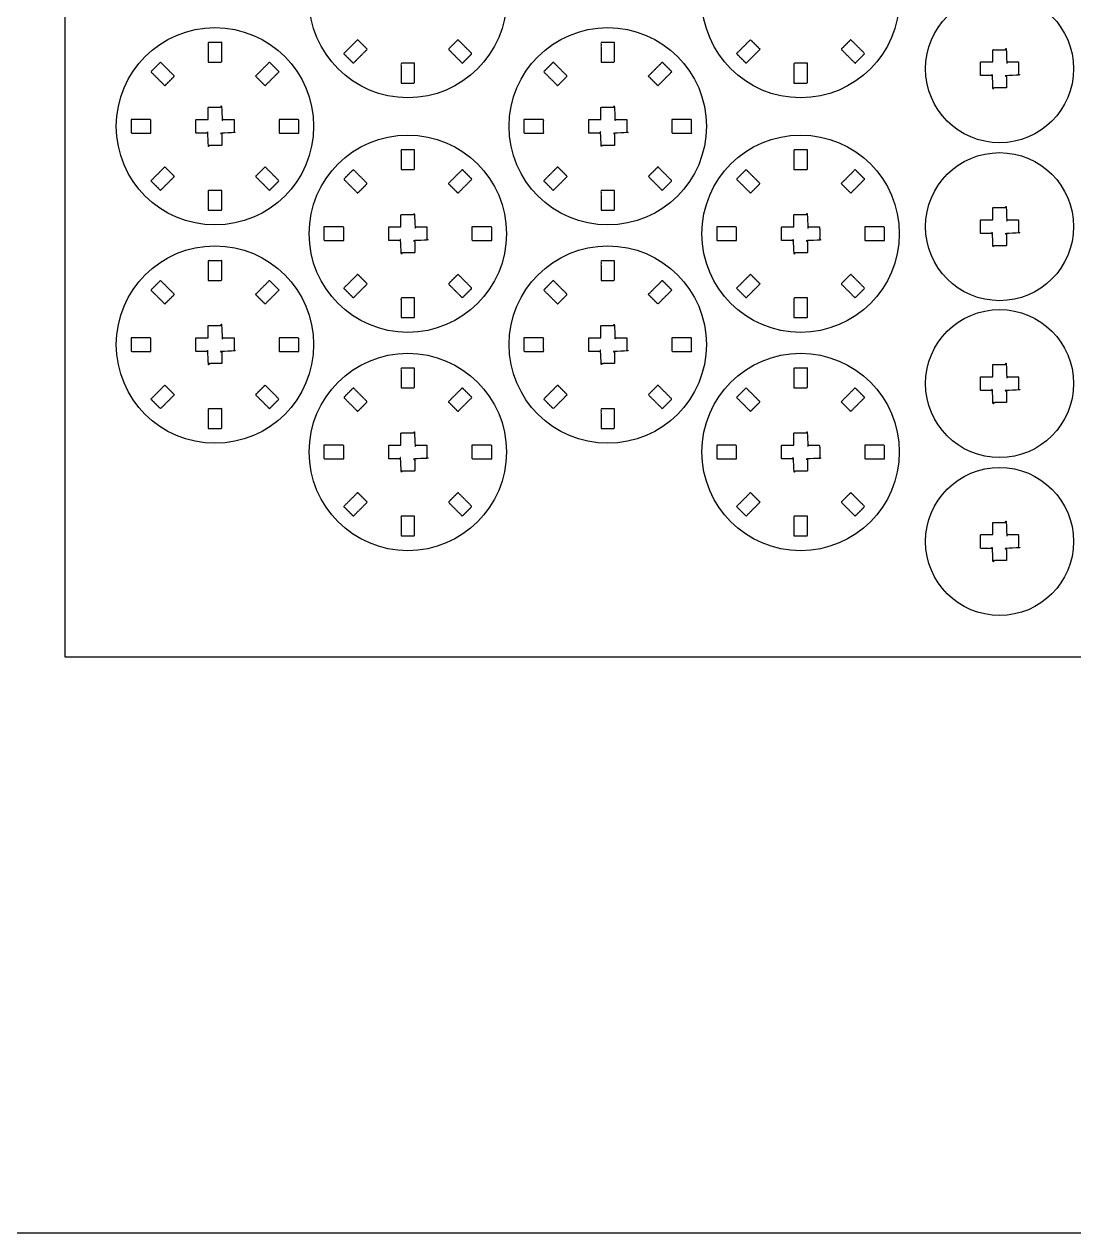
# Model space of a CAD drawing. Header units: metres. Extents: x -93 to 6479, y -472 to 3135.
# Drawn here: x 2555.1 to 2980.8, y 892.6 to 1382.4 of the extents above; entities that cross this region are included whole.
import ezdxf

# ---------------------------------------------------------------- set-up
doc = ezdxf.new("R2010")
doc.units = ezdxf.units.M
doc.header["$LTSCALE"] = 0.001
doc.header["$MEASUREMENT"] = 0
for name, color, linetype, true_color in [('Cortes$Chicos (15)', 1, 'Continuous', 0xff0000), ('Cortes$Grandes (5)', 5, 'Continuous', 0x0000ff), ('Cortes$Medianos (5)', 7, 'Continuous', 0x3fbfbf), ('Láminas MDF', 7, 'Continuous', 0x000000)]:
    doc.layers.add(name, color=color, linetype=linetype, true_color=true_color)

msp = doc.modelspace()

# ---------------------------------------------------------------- linework, layer by layer
at = {"layer": 'Cortes$Chicos (15)'}
for centre, radius in [((2632.51, 1341.05), 40), ((2632.51, 1252.59), 40), ((2950.65, 1236.78, -176.28), 30), ((2950.65, 1172.79, -176.28), 30)]:
    msp.add_circle(centre, radius, dxfattribs=at)
for points, knots in [([(2629.76, 1367.05), (2629.76, 1371.05), (2629.76, 1375.05), (2632.51, 1375.05), (2635.26, 1375.05), (2635.26, 1371.05), (2635.26, 1367.05), (2632.51, 1367.05), (2629.76, 1367.05)], [0, 0, 0, 8, 8, 14, 14, 22, 22, 28, 28, 28]), ([(2610.41, 1367.04), (2613.24, 1364.21), (2616.07, 1361.38), (2614.12, 1359.43), (2612.18, 1357.49), (2609.35, 1360.32), (2606.52, 1363.15), (2608.47, 1365.09), (2610.41, 1367.04)], [0, 0, 0, 8, 8, 14, 14, 22, 22, 28, 28, 28]), ([(2658.49, 1363.15), (2655.67, 1360.32), (2652.84, 1357.49), (2650.89, 1359.43), (2648.95, 1361.38), (2651.78, 1364.21), (2654.6, 1367.04), (2656.55, 1365.09), (2658.49, 1363.15)], [0, 0, 0, 8, 8, 14, 14, 22, 22, 28, 28, 28]), ([(2629.73, 1343.83), (2627.28, 1343.83), (2624.78, 1343.83), (2624.78, 1341.05), (2624.78, 1338.27), (2627.28, 1338.27), (2629.73, 1338.27), (2629.73, 1335.82), (2629.73, 1333.32), (2632.51, 1333.32), (2635.28, 1333.32), (2635.28, 1335.82), (2635.28, 1338.27), (2637.73, 1338.27), (2640.23, 1338.27), (2640.24, 1341.05), (2640.23, 1343.83), (2637.73, 1343.83), (2635.28, 1343.83), (2635.28, 1346.28), (2635.28, 1348.78), (2632.51, 1348.78), (2629.73, 1348.78), (2629.73, 1346.28), (2629.73, 1343.83)], [30.140064, 30.140064, 30.140064, 35.172162, 35.172162, 40.145636, 40.145636, 45.177734, 45.177734, 45.192734, 45.192734, 50.166208, 50.166208, 55.198306, 55.198306, 55.213306, 55.213306, 60.18678, 60.18678, 65.218878, 65.218878, 65.233878, 65.233878, 70.207351, 70.207351, 75.23945, 75.23945, 75.23945]), ([(2598.51, 1343.8), (2602.51, 1343.8), (2606.51, 1343.8), (2606.51, 1341.05), (2606.51, 1338.3), (2602.51, 1338.3), (2598.51, 1338.3), (2598.51, 1341.05), (2598.51, 1343.8)], [0, 0, 0, 8, 8, 14, 14, 22, 22, 28, 28, 28]), ([(2658.51, 1343.8), (2662.51, 1343.8), (2666.51, 1343.8), (2666.51, 1341.05), (2666.51, 1338.3), (2662.51, 1338.3), (2658.51, 1338.3), (2658.51, 1341.05), (2658.51, 1343.8)], [0, 0, 0, 8, 8, 14, 14, 22, 22, 28, 28, 28]), ([(2616.07, 1320.72), (2613.24, 1317.89), (2610.41, 1315.06), (2608.47, 1317.01), (2606.52, 1318.95), (2609.35, 1321.78), (2612.18, 1324.61), (2614.12, 1322.66), (2616.07, 1320.72)], [0, 0, 0, 8, 8, 14, 14, 22, 22, 28, 28, 28]), ([(2652.84, 1324.61), (2655.67, 1321.78), (2658.49, 1318.95), (2656.55, 1317.01), (2654.6, 1315.06), (2651.78, 1317.89), (2648.95, 1320.72), (2650.89, 1322.66), (2652.84, 1324.61)], [0, 0, 0, 8, 8, 14, 14, 22, 22, 28, 28, 28]), ([(2629.76, 1307.05), (2629.76, 1311.05), (2629.76, 1315.05), (2632.51, 1315.05), (2635.26, 1315.05), (2635.26, 1311.05), (2635.26, 1307.05), (2632.51, 1307.05), (2629.76, 1307.05)], [0, 0, 0, 8, 8, 14, 14, 22, 22, 28, 28, 28]), ([(2629.76, 1278.59), (2629.76, 1282.59), (2629.76, 1286.59), (2632.51, 1286.59), (2635.26, 1286.59), (2635.26, 1282.59), (2635.26, 1278.59), (2632.51, 1278.59), (2629.76, 1278.59)], [0, 0, 0, 8, 8, 14, 14, 22, 22, 28, 28, 28]), ([(2610.41, 1278.57), (2613.24, 1275.74), (2616.07, 1272.92), (2614.12, 1270.97), (2612.18, 1269.03), (2609.35, 1271.86), (2606.52, 1274.68), (2608.47, 1276.63), (2610.41, 1278.57)], [0, 0, 0, 8, 8, 14, 14, 22, 22, 28, 28, 28]), ([(2658.49, 1274.68), (2655.67, 1271.86), (2652.84, 1269.03), (2650.89, 1270.97), (2648.95, 1272.92), (2651.78, 1275.74), (2654.6, 1278.57), (2656.55, 1276.63), (2658.49, 1274.68)], [0, 0, 0, 8, 8, 14, 14, 22, 22, 28, 28, 28]), ([(2629.73, 1255.36), (2627.28, 1255.36), (2624.78, 1255.36), (2624.78, 1252.59), (2624.78, 1249.81), (2627.28, 1249.81), (2629.73, 1249.81), (2629.73, 1247.36), (2629.73, 1244.86), (2632.51, 1244.86), (2635.28, 1244.86), (2635.28, 1247.36), (2635.28, 1249.81), (2637.73, 1249.81), (2640.23, 1249.81), (2640.24, 1252.59), (2640.23, 1255.36), (2637.73, 1255.36), (2635.28, 1255.36), (2635.28, 1257.81), (2635.28, 1260.31), (2632.51, 1260.31), (2629.73, 1260.31), (2629.73, 1257.81), (2629.73, 1255.36)], [30.140064, 30.140064, 30.140064, 35.172162, 35.172162, 40.145636, 40.145636, 45.177734, 45.177734, 45.192734, 45.192734, 50.166208, 50.166208, 55.198306, 55.198306, 55.213306, 55.213306, 60.18678, 60.18678, 65.218878, 65.218878, 65.233878, 65.233878, 70.207351, 70.207351, 75.23945, 75.23945, 75.23945]), ([(2598.51, 1255.34), (2602.51, 1255.34), (2606.51, 1255.34), (2606.51, 1252.59), (2606.51, 1249.84), (2602.51, 1249.84), (2598.51, 1249.84), (2598.51, 1252.59), (2598.51, 1255.34)], [0, 0, 0, 8, 8, 14, 14, 22, 22, 28, 28, 28]), ([(2658.51, 1255.34), (2662.51, 1255.34), (2666.51, 1255.34), (2666.51, 1252.59), (2666.51, 1249.84), (2662.51, 1249.84), (2658.51, 1249.84), (2658.51, 1252.59), (2658.51, 1255.34)], [0, 0, 0, 8, 8, 14, 14, 22, 22, 28, 28, 28]), ([(2947.87, 1239.56, -176.28), (2945.42, 1239.56, -176.28), (2942.92, 1239.56, -176.28), (2942.92, 1236.78, -176.28), (2942.92, 1234, -176.28), (2945.42, 1234, -176.28), (2947.87, 1234, -176.28), (2947.87, 1231.55, -176.28), (2947.87, 1229.05, -176.28), (2950.65, 1229.05, -176.28), (2953.42, 1229.05, -176.28), (2953.42, 1231.55, -176.28), (2953.42, 1234, -176.28), (2955.87, 1234, -176.28), (2958.37, 1234, -176.28), (2958.37, 1236.78, -176.28), (2958.37, 1239.56, -176.28), (2955.87, 1239.56, -176.28), (2953.42, 1239.56, -176.28), (2953.42, 1242.01, -176.28), (2953.42, 1244.51, -176.28), (2950.65, 1244.51, -176.28), (2947.87, 1244.51, -176.28), (2947.87, 1242.01, -176.28), (2947.87, 1239.56, -176.28)], [30.140064, 30.140064, 30.140064, 35.172162, 35.172162, 40.145636, 40.145636, 45.177734, 45.177734, 45.192734, 45.192734, 50.166208, 50.166208, 55.198306, 55.198306, 55.213306, 55.213306, 60.18678, 60.18678, 65.218878, 65.218878, 65.233878, 65.233878, 70.207351, 70.207351, 75.23945, 75.23945, 75.23945]), ([(2616.07, 1232.26), (2613.24, 1229.43), (2610.41, 1226.6), (2608.47, 1228.55), (2606.52, 1230.49), (2609.35, 1233.32), (2612.18, 1236.15), (2614.12, 1234.2), (2616.07, 1232.26)], [0, 0, 0, 8, 8, 14, 14, 22, 22, 28, 28, 28]), ([(2652.84, 1236.15), (2655.67, 1233.32), (2658.49, 1230.49), (2656.55, 1228.55), (2654.6, 1226.6), (2651.78, 1229.43), (2648.95, 1232.26), (2650.89, 1234.2), (2652.84, 1236.15)], [0, 0, 0, 8, 8, 14, 14, 22, 22, 28, 28, 28]), ([(2629.76, 1218.59), (2629.76, 1222.59), (2629.76, 1226.59), (2632.51, 1226.59), (2635.26, 1226.59), (2635.26, 1222.59), (2635.26, 1218.59), (2632.51, 1218.59), (2629.76, 1218.59)], [0, 0, 0, 8, 8, 14, 14, 22, 22, 28, 28, 28]), ([(2947.87, 1175.57, -176.28), (2945.42, 1175.57, -176.28), (2942.92, 1175.57, -176.28), (2942.92, 1172.79, -176.28), (2942.92, 1170.01, -176.28), (2945.42, 1170.01, -176.28), (2947.87, 1170.01, -176.28), (2947.87, 1167.56, -176.28), (2947.87, 1165.06, -176.28), (2950.65, 1165.06, -176.28), (2953.42, 1165.06, -176.28), (2953.42, 1167.56, -176.28), (2953.42, 1170.01, -176.28), (2955.87, 1170.01, -176.28), (2958.37, 1170.01, -176.28), (2958.37, 1172.79, -176.28), (2958.37, 1175.57, -176.28), (2955.87, 1175.57, -176.28), (2953.42, 1175.57, -176.28), (2953.42, 1178.02, -176.28), (2953.42, 1180.52, -176.28), (2950.65, 1180.52, -176.28), (2947.87, 1180.52, -176.28), (2947.87, 1178.02, -176.28), (2947.87, 1175.57, -176.28)], [30.140064, 30.140064, 30.140064, 35.172162, 35.172162, 40.145636, 40.145636, 45.177734, 45.177734, 45.192734, 45.192734, 50.166208, 50.166208, 55.198306, 55.198306, 55.213306, 55.213306, 60.18678, 60.18678, 65.218878, 65.218878, 65.233878, 65.233878, 70.207351, 70.207351, 75.23945, 75.23945, 75.23945])]:
    msp.add_open_spline(points, degree=2, knots=knots, dxfattribs=at)
at = {"layer": 'Cortes$Grandes (5)'}
for centre in [(2869.97, 1392.59), (2869.97, 1297.52), (2869.97, 1209.06)]:
    msp.add_circle(centre, 40, dxfattribs=at)
for points, knots in [([(2853.53, 1372.27), (2850.7, 1369.44), (2847.87, 1366.61), (2845.93, 1368.55), (2843.98, 1370.5), (2846.81, 1373.33), (2849.64, 1376.15), (2851.58, 1374.21), (2853.53, 1372.27)], [0, 0, 0, 8, 8, 14, 14, 22, 22, 28, 28, 28]), ([(2890.3, 1376.15), (2893.13, 1373.33), (2895.95, 1370.5), (2894.01, 1368.55), (2892.07, 1366.61), (2889.24, 1369.44), (2886.41, 1372.27), (2888.35, 1374.21), (2890.3, 1376.15)], [0, 0, 0, 8, 8, 14, 14, 22, 22, 28, 28, 28]), ([(2867.22, 1358.59), (2867.22, 1362.59), (2867.22, 1366.59), (2869.97, 1366.59), (2872.72, 1366.59), (2872.72, 1362.59), (2872.72, 1358.59), (2869.97, 1358.59), (2867.22, 1358.59)], [0, 0, 0, 8, 8, 14, 14, 22, 22, 28, 28, 28]), ([(2867.22, 1323.52), (2867.22, 1327.52), (2867.22, 1331.52), (2869.97, 1331.52), (2872.72, 1331.52), (2872.72, 1327.52), (2872.72, 1323.52), (2869.97, 1323.52), (2867.22, 1323.52)], [0, 0, 0, 8, 8, 14, 14, 22, 22, 28, 28, 28]), ([(2847.87, 1323.51), (2850.7, 1320.68), (2853.53, 1317.85), (2851.58, 1315.9), (2849.64, 1313.96), (2846.81, 1316.79), (2843.98, 1319.62), (2845.93, 1321.56), (2847.87, 1323.51)], [0, 0, 0, 8, 8, 14, 14, 22, 22, 28, 28, 28]), ([(2895.95, 1319.62), (2893.13, 1316.79), (2890.3, 1313.96), (2888.35, 1315.9), (2886.41, 1317.85), (2889.24, 1320.68), (2892.07, 1323.51), (2894.01, 1321.56), (2895.95, 1319.62)], [0, 0, 0, 8, 8, 14, 14, 22, 22, 28, 28, 28]), ([(2867.19, 1300.3), (2864.74, 1300.3), (2862.24, 1300.3), (2862.24, 1297.52), (2862.24, 1294.74), (2864.74, 1294.74), (2867.19, 1294.74), (2867.19, 1292.29), (2867.19, 1289.79), (2869.97, 1289.79), (2872.75, 1289.79), (2872.75, 1292.29), (2872.75, 1294.74), (2875.2, 1294.74), (2877.7, 1294.74), (2877.7, 1297.52), (2877.69, 1300.3), (2875.19, 1300.3), (2872.75, 1300.3), (2872.75, 1302.75), (2872.75, 1305.25), (2869.97, 1305.25), (2867.19, 1305.25), (2867.19, 1302.75), (2867.19, 1300.3)], [30.140064, 30.140064, 30.140064, 35.172162, 35.172162, 40.145636, 40.145636, 45.177734, 45.177734, 45.192734, 45.192734, 50.166208, 50.166208, 55.198306, 55.198306, 55.213306, 55.213306, 60.18678, 60.18678, 65.218878, 65.218878, 65.233878, 65.233878, 70.207351, 70.207351, 75.23945, 75.23945, 75.23945]), ([(2835.97, 1300.27), (2839.97, 1300.27), (2843.97, 1300.27), (2843.97, 1297.52), (2843.97, 1294.77), (2839.97, 1294.77), (2835.97, 1294.77), (2835.97, 1297.52), (2835.97, 1300.27)], [0, 0, 0, 8, 8, 14, 14, 22, 22, 28, 28, 28]), ([(2895.97, 1300.27), (2899.97, 1300.27), (2903.97, 1300.27), (2903.97, 1297.52), (2903.97, 1294.77), (2899.97, 1294.77), (2895.97, 1294.77), (2895.97, 1297.52), (2895.97, 1300.27)], [0, 0, 0, 8, 8, 14, 14, 22, 22, 28, 28, 28]), ([(2853.53, 1277.19), (2850.7, 1274.36), (2847.87, 1271.53), (2845.93, 1273.48), (2843.98, 1275.42), (2846.81, 1278.25), (2849.64, 1281.08), (2851.58, 1279.13), (2853.53, 1277.19)], [0, 0, 0, 8, 8, 14, 14, 22, 22, 28, 28, 28]), ([(2890.3, 1281.08), (2893.13, 1278.25), (2895.95, 1275.42), (2894.01, 1273.48), (2892.07, 1271.53), (2889.24, 1274.36), (2886.41, 1277.19), (2888.35, 1279.13), (2890.3, 1281.08)], [0, 0, 0, 8, 8, 14, 14, 22, 22, 28, 28, 28]), ([(2867.22, 1263.52), (2867.22, 1267.52), (2867.22, 1271.52), (2869.97, 1271.52), (2872.72, 1271.52), (2872.72, 1267.52), (2872.72, 1263.52), (2869.97, 1263.52), (2867.22, 1263.52)], [0, 0, 0, 8, 8, 14, 14, 22, 22, 28, 28, 28]), ([(2867.22, 1235.06), (2867.22, 1239.06), (2867.22, 1243.06), (2869.97, 1243.06), (2872.72, 1243.06), (2872.72, 1239.06), (2872.72, 1235.06), (2869.97, 1235.06), (2867.22, 1235.06)], [0, 0, 0, 8, 8, 14, 14, 22, 22, 28, 28, 28]), ([(2847.87, 1235.04), (2850.7, 1232.21), (2853.53, 1229.39), (2851.58, 1227.44), (2849.64, 1225.5), (2846.81, 1228.33), (2843.98, 1231.15), (2845.93, 1233.1), (2847.87, 1235.04)], [0, 0, 0, 8, 8, 14, 14, 22, 22, 28, 28, 28]), ([(2895.95, 1231.15), (2893.13, 1228.33), (2890.3, 1225.5), (2888.35, 1227.44), (2886.41, 1229.39), (2889.24, 1232.21), (2892.07, 1235.04), (2894.01, 1233.1), (2895.95, 1231.15)], [0, 0, 0, 8, 8, 14, 14, 22, 22, 28, 28, 28]), ([(2867.19, 1211.83), (2864.74, 1211.83), (2862.24, 1211.83), (2862.24, 1209.06), (2862.24, 1206.28), (2864.74, 1206.28), (2867.19, 1206.28), (2867.19, 1203.83), (2867.19, 1201.33), (2869.97, 1201.33), (2872.75, 1201.33), (2872.75, 1203.83), (2872.75, 1206.28), (2875.2, 1206.28), (2877.7, 1206.28), (2877.7, 1209.06), (2877.69, 1211.83), (2875.19, 1211.83), (2872.75, 1211.83), (2872.75, 1214.28), (2872.75, 1216.78), (2869.97, 1216.78), (2867.19, 1216.78), (2867.19, 1214.28), (2867.19, 1211.83)], [30.140064, 30.140064, 30.140064, 35.172162, 35.172162, 40.145636, 40.145636, 45.177734, 45.177734, 45.192734, 45.192734, 50.166208, 50.166208, 55.198306, 55.198306, 55.213306, 55.213306, 60.18678, 60.18678, 65.218878, 65.218878, 65.233878, 65.233878, 70.207351, 70.207351, 75.23945, 75.23945, 75.23945]), ([(2835.97, 1211.81), (2839.97, 1211.81), (2843.97, 1211.81), (2843.97, 1209.06), (2843.97, 1206.31), (2839.97, 1206.31), (2835.97, 1206.31), (2835.97, 1209.06), (2835.97, 1211.81)], [0, 0, 0, 8, 8, 14, 14, 22, 22, 28, 28, 28]), ([(2895.97, 1211.81), (2899.97, 1211.81), (2903.97, 1211.81), (2903.97, 1209.06), (2903.97, 1206.31), (2899.97, 1206.31), (2895.97, 1206.31), (2895.97, 1209.06), (2895.97, 1211.81)], [0, 0, 0, 8, 8, 14, 14, 22, 22, 28, 28, 28]), ([(2853.53, 1188.73), (2850.7, 1185.9), (2847.87, 1183.07), (2845.93, 1185.02), (2843.98, 1186.96), (2846.81, 1189.79), (2849.64, 1192.62), (2851.58, 1190.67), (2853.53, 1188.73)], [0, 0, 0, 8, 8, 14, 14, 22, 22, 28, 28, 28]), ([(2890.3, 1192.62), (2893.13, 1189.79), (2895.95, 1186.96), (2894.01, 1185.02), (2892.07, 1183.07), (2889.24, 1185.9), (2886.41, 1188.73), (2888.35, 1190.67), (2890.3, 1192.62)], [0, 0, 0, 8, 8, 14, 14, 22, 22, 28, 28, 28]), ([(2867.22, 1175.06), (2867.22, 1179.06), (2867.22, 1183.06), (2869.97, 1183.06), (2872.72, 1183.06), (2872.72, 1179.06), (2872.72, 1175.06), (2869.97, 1175.06), (2867.22, 1175.06)], [0, 0, 0, 8, 8, 14, 14, 22, 22, 28, 28, 28])]:
    msp.add_open_spline(points, degree=2, knots=knots, dxfattribs=at)
at = {"layer": 'Cortes$Medianos (5)'}
for centre, radius in [((2710.7, 1392.59), 40), ((2950.65, 1364.37, -176.28), 30), ((2791.78, 1341.05), 40), ((2710.7, 1297.52), 40), ((2950.65, 1300.38, -176.28), 30), ((2791.78, 1252.59), 40), ((2710.7, 1209.06), 40)]:
    msp.add_circle(centre, radius, dxfattribs=at)
for points, knots in [([(2694.26, 1372.27), (2691.43, 1369.44), (2688.6, 1366.61), (2686.66, 1368.55), (2684.71, 1370.5), (2687.54, 1373.33), (2690.37, 1376.15), (2692.32, 1374.21), (2694.26, 1372.27)], [0, 0, 0, 8, 8, 14, 14, 22, 22, 28, 28, 28]), ([(2731.03, 1376.15), (2733.86, 1373.33), (2736.69, 1370.5), (2734.74, 1368.55), (2732.8, 1366.61), (2729.97, 1369.44), (2727.14, 1372.27), (2729.09, 1374.21), (2731.03, 1376.15)], [0, 0, 0, 8, 8, 14, 14, 22, 22, 28, 28, 28]), ([(2789.03, 1367.05), (2789.03, 1371.05), (2789.03, 1375.05), (2791.78, 1375.05), (2794.53, 1375.05), (2794.53, 1371.05), (2794.53, 1367.05), (2791.78, 1367.05), (2789.03, 1367.05)], [0, 0, 0, 8, 8, 14, 14, 22, 22, 28, 28, 28]), ([(2947.87, 1367.15, -176.28), (2945.42, 1367.15, -176.28), (2942.92, 1367.15, -176.28), (2942.92, 1364.37, -176.28), (2942.92, 1361.6, -176.28), (2945.42, 1361.6, -176.28), (2947.87, 1361.6, -176.28), (2947.87, 1359.15, -176.28), (2947.87, 1356.65, -176.28), (2950.65, 1356.65, -176.28), (2953.42, 1356.65, -176.28), (2953.42, 1359.15, -176.28), (2953.42, 1361.6, -176.28), (2955.87, 1361.6, -176.28), (2958.37, 1361.6, -176.28), (2958.37, 1364.37, -176.28), (2958.37, 1367.15, -176.28), (2955.87, 1367.15, -176.28), (2953.42, 1367.15, -176.28), (2953.42, 1369.6, -176.28), (2953.42, 1372.1, -176.28), (2950.65, 1372.1, -176.28), (2947.87, 1372.1, -176.28), (2947.87, 1369.6, -176.28), (2947.87, 1367.15, -176.28)], [30.140064, 30.140064, 30.140064, 35.172162, 35.172162, 40.145636, 40.145636, 45.177734, 45.177734, 45.192734, 45.192734, 50.166208, 50.166208, 55.198306, 55.198306, 55.213306, 55.213306, 60.18678, 60.18678, 65.218878, 65.218878, 65.233878, 65.233878, 70.207351, 70.207351, 75.23945, 75.23945, 75.23945]), ([(2707.95, 1358.59), (2707.95, 1362.59), (2707.95, 1366.59), (2710.7, 1366.59), (2713.45, 1366.59), (2713.45, 1362.59), (2713.45, 1358.59), (2710.7, 1358.59), (2707.95, 1358.59)], [0, 0, 0, 8, 8, 14, 14, 22, 22, 28, 28, 28]), ([(2769.68, 1367.04), (2772.51, 1364.21), (2775.34, 1361.38), (2773.39, 1359.43), (2771.45, 1357.49), (2768.62, 1360.32), (2765.79, 1363.15), (2767.73, 1365.09), (2769.68, 1367.04)], [0, 0, 0, 8, 8, 14, 14, 22, 22, 28, 28, 28]), ([(2817.76, 1363.15), (2814.93, 1360.32), (2812.11, 1357.49), (2810.16, 1359.43), (2808.22, 1361.38), (2811.04, 1364.21), (2813.87, 1367.04), (2815.82, 1365.09), (2817.76, 1363.15)], [0, 0, 0, 8, 8, 14, 14, 22, 22, 28, 28, 28]), ([(2789, 1343.83), (2786.55, 1343.83), (2784.05, 1343.83), (2784.05, 1341.05), (2784.05, 1338.27), (2786.55, 1338.27), (2789, 1338.27), (2789, 1335.82), (2789, 1333.32), (2791.78, 1333.32), (2794.55, 1333.32), (2794.55, 1335.82), (2794.55, 1338.27), (2797, 1338.27), (2799.5, 1338.27), (2799.5, 1341.05), (2799.5, 1343.83), (2797, 1343.83), (2794.55, 1343.83), (2794.55, 1346.28), (2794.55, 1348.78), (2791.78, 1348.78), (2789, 1348.78), (2789, 1346.28), (2789, 1343.83)], [30.140064, 30.140064, 30.140064, 35.172162, 35.172162, 40.145636, 40.145636, 45.177734, 45.177734, 45.192734, 45.192734, 50.166208, 50.166208, 55.198306, 55.198306, 55.213306, 55.213306, 60.18678, 60.18678, 65.218878, 65.218878, 65.233878, 65.233878, 70.207351, 70.207351, 75.23945, 75.23945, 75.23945]), ([(2757.78, 1343.8), (2761.78, 1343.8), (2765.78, 1343.8), (2765.78, 1341.05), (2765.78, 1338.3), (2761.78, 1338.3), (2757.78, 1338.3), (2757.78, 1341.05), (2757.78, 1343.8)], [0, 0, 0, 8, 8, 14, 14, 22, 22, 28, 28, 28]), ([(2817.78, 1343.8), (2821.78, 1343.8), (2825.78, 1343.8), (2825.78, 1341.05), (2825.78, 1338.3), (2821.78, 1338.3), (2817.78, 1338.3), (2817.78, 1341.05), (2817.78, 1343.8)], [0, 0, 0, 8, 8, 14, 14, 22, 22, 28, 28, 28]), ([(2707.95, 1323.52), (2707.95, 1327.52), (2707.95, 1331.52), (2710.7, 1331.52), (2713.45, 1331.52), (2713.45, 1327.52), (2713.45, 1323.52), (2710.7, 1323.52), (2707.95, 1323.52)], [0, 0, 0, 8, 8, 14, 14, 22, 22, 28, 28, 28]), ([(2688.6, 1323.51), (2691.43, 1320.68), (2694.26, 1317.85), (2692.32, 1315.9), (2690.37, 1313.96), (2687.54, 1316.79), (2684.71, 1319.62), (2686.66, 1321.56), (2688.6, 1323.51)], [0, 0, 0, 8, 8, 14, 14, 22, 22, 28, 28, 28]), ([(2736.69, 1319.62), (2733.86, 1316.79), (2731.03, 1313.96), (2729.09, 1315.9), (2727.14, 1317.85), (2729.97, 1320.68), (2732.8, 1323.51), (2734.74, 1321.56), (2736.69, 1319.62)], [0, 0, 0, 8, 8, 14, 14, 22, 22, 28, 28, 28]), ([(2775.34, 1320.72), (2772.51, 1317.89), (2769.68, 1315.06), (2767.73, 1317.01), (2765.79, 1318.95), (2768.62, 1321.78), (2771.45, 1324.61), (2773.39, 1322.66), (2775.34, 1320.72)], [0, 0, 0, 8, 8, 14, 14, 22, 22, 28, 28, 28]), ([(2812.11, 1324.61), (2814.93, 1321.78), (2817.76, 1318.95), (2815.82, 1317.01), (2813.87, 1315.06), (2811.04, 1317.89), (2808.22, 1320.72), (2810.16, 1322.66), (2812.11, 1324.61)], [0, 0, 0, 8, 8, 14, 14, 22, 22, 28, 28, 28]), ([(2789.03, 1307.05), (2789.03, 1311.05), (2789.03, 1315.05), (2791.78, 1315.05), (2794.53, 1315.05), (2794.53, 1311.05), (2794.53, 1307.05), (2791.78, 1307.05), (2789.03, 1307.05)], [0, 0, 0, 8, 8, 14, 14, 22, 22, 28, 28, 28]), ([(2947.87, 1303.16, -176.28), (2945.42, 1303.16, -176.28), (2942.92, 1303.16, -176.28), (2942.92, 1300.38, -176.28), (2942.92, 1297.61, -176.28), (2945.42, 1297.61, -176.28), (2947.87, 1297.61, -176.28), (2947.87, 1295.16, -176.28), (2947.87, 1292.66, -176.28), (2950.65, 1292.66, -176.28), (2953.42, 1292.66, -176.28), (2953.42, 1295.16, -176.28), (2953.42, 1297.61, -176.28), (2955.87, 1297.61, -176.28), (2958.37, 1297.61, -176.28), (2958.37, 1300.38, -176.28), (2958.37, 1303.16, -176.28), (2955.87, 1303.16, -176.28), (2953.42, 1303.16, -176.28), (2953.42, 1305.61, -176.28), (2953.42, 1308.11, -176.28), (2950.65, 1308.11, -176.28), (2947.87, 1308.11, -176.28), (2947.87, 1305.61, -176.28), (2947.87, 1303.16, -176.28)], [30.140064, 30.140064, 30.140064, 35.172162, 35.172162, 40.145636, 40.145636, 45.177734, 45.177734, 45.192734, 45.192734, 50.166208, 50.166208, 55.198306, 55.198306, 55.213306, 55.213306, 60.18678, 60.18678, 65.218878, 65.218878, 65.233878, 65.233878, 70.207351, 70.207351, 75.23945, 75.23945, 75.23945]), ([(2707.92, 1300.3), (2705.47, 1300.3), (2702.97, 1300.3), (2702.97, 1297.52), (2702.97, 1294.74), (2705.47, 1294.74), (2707.92, 1294.74), (2707.92, 1292.29), (2707.92, 1289.79), (2710.7, 1289.79), (2713.48, 1289.79), (2713.48, 1292.29), (2713.48, 1294.74), (2715.93, 1294.74), (2718.43, 1294.74), (2718.43, 1297.52), (2718.43, 1300.3), (2715.92, 1300.3), (2713.48, 1300.3), (2713.48, 1302.75), (2713.48, 1305.25), (2710.7, 1305.25), (2707.92, 1305.25), (2707.92, 1302.75), (2707.92, 1300.3)], [30.140064, 30.140064, 30.140064, 35.172162, 35.172162, 40.145636, 40.145636, 45.177734, 45.177734, 45.192734, 45.192734, 50.166208, 50.166208, 55.198306, 55.198306, 55.213306, 55.213306, 60.18678, 60.18678, 65.218878, 65.218878, 65.233878, 65.233878, 70.207351, 70.207351, 75.23945, 75.23945, 75.23945]), ([(2676.7, 1300.27), (2680.7, 1300.27), (2684.7, 1300.27), (2684.7, 1297.52), (2684.7, 1294.77), (2680.7, 1294.77), (2676.7, 1294.77), (2676.7, 1297.52), (2676.7, 1300.27)], [0, 0, 0, 8, 8, 14, 14, 22, 22, 28, 28, 28]), ([(2736.7, 1300.27), (2740.7, 1300.27), (2744.7, 1300.27), (2744.7, 1297.52), (2744.7, 1294.77), (2740.7, 1294.77), (2736.7, 1294.77), (2736.7, 1297.52), (2736.7, 1300.27)], [0, 0, 0, 8, 8, 14, 14, 22, 22, 28, 28, 28]), ([(2789.03, 1278.59), (2789.03, 1282.59), (2789.03, 1286.59), (2791.78, 1286.59), (2794.53, 1286.59), (2794.53, 1282.59), (2794.53, 1278.59), (2791.78, 1278.59), (2789.03, 1278.59)], [0, 0, 0, 8, 8, 14, 14, 22, 22, 28, 28, 28]), ([(2694.26, 1277.19), (2691.43, 1274.36), (2688.6, 1271.53), (2686.66, 1273.48), (2684.71, 1275.42), (2687.54, 1278.25), (2690.37, 1281.08), (2692.32, 1279.13), (2694.26, 1277.19)], [0, 0, 0, 8, 8, 14, 14, 22, 22, 28, 28, 28]), ([(2731.03, 1281.08), (2733.86, 1278.25), (2736.69, 1275.42), (2734.74, 1273.48), (2732.8, 1271.53), (2729.97, 1274.36), (2727.14, 1277.19), (2729.09, 1279.13), (2731.03, 1281.08)], [0, 0, 0, 8, 8, 14, 14, 22, 22, 28, 28, 28]), ([(2769.68, 1278.57), (2772.51, 1275.74), (2775.34, 1272.92), (2773.39, 1270.97), (2771.45, 1269.03), (2768.62, 1271.86), (2765.79, 1274.68), (2767.73, 1276.63), (2769.68, 1278.57)], [0, 0, 0, 8, 8, 14, 14, 22, 22, 28, 28, 28]), ([(2817.76, 1274.68), (2814.93, 1271.86), (2812.11, 1269.03), (2810.16, 1270.97), (2808.22, 1272.92), (2811.04, 1275.74), (2813.87, 1278.57), (2815.82, 1276.63), (2817.76, 1274.68)], [0, 0, 0, 8, 8, 14, 14, 22, 22, 28, 28, 28]), ([(2707.95, 1263.52), (2707.95, 1267.52), (2707.95, 1271.52), (2710.7, 1271.52), (2713.45, 1271.52), (2713.45, 1267.52), (2713.45, 1263.52), (2710.7, 1263.52), (2707.95, 1263.52)], [0, 0, 0, 8, 8, 14, 14, 22, 22, 28, 28, 28]), ([(2789, 1255.36), (2786.55, 1255.36), (2784.05, 1255.36), (2784.05, 1252.59), (2784.05, 1249.81), (2786.55, 1249.81), (2789, 1249.81), (2789, 1247.36), (2789, 1244.86), (2791.78, 1244.86), (2794.55, 1244.86), (2794.55, 1247.36), (2794.55, 1249.81), (2797, 1249.81), (2799.5, 1249.81), (2799.5, 1252.59), (2799.5, 1255.36), (2797, 1255.36), (2794.55, 1255.36), (2794.55, 1257.81), (2794.55, 1260.31), (2791.78, 1260.31), (2789, 1260.31), (2789, 1257.81), (2789, 1255.36)], [30.140064, 30.140064, 30.140064, 35.172162, 35.172162, 40.145636, 40.145636, 45.177734, 45.177734, 45.192734, 45.192734, 50.166208, 50.166208, 55.198306, 55.198306, 55.213306, 55.213306, 60.18678, 60.18678, 65.218878, 65.218878, 65.233878, 65.233878, 70.207351, 70.207351, 75.23945, 75.23945, 75.23945]), ([(2757.78, 1255.34), (2761.78, 1255.34), (2765.78, 1255.34), (2765.78, 1252.59), (2765.78, 1249.84), (2761.78, 1249.84), (2757.78, 1249.84), (2757.78, 1252.59), (2757.78, 1255.34)], [0, 0, 0, 8, 8, 14, 14, 22, 22, 28, 28, 28]), ([(2817.78, 1255.34), (2821.78, 1255.34), (2825.78, 1255.34), (2825.78, 1252.59), (2825.78, 1249.84), (2821.78, 1249.84), (2817.78, 1249.84), (2817.78, 1252.59), (2817.78, 1255.34)], [0, 0, 0, 8, 8, 14, 14, 22, 22, 28, 28, 28]), ([(2707.95, 1235.06), (2707.95, 1239.06), (2707.95, 1243.06), (2710.7, 1243.06), (2713.45, 1243.06), (2713.45, 1239.06), (2713.45, 1235.06), (2710.7, 1235.06), (2707.95, 1235.06)], [0, 0, 0, 8, 8, 14, 14, 22, 22, 28, 28, 28]), ([(2688.6, 1235.04), (2691.43, 1232.21), (2694.26, 1229.39), (2692.32, 1227.44), (2690.37, 1225.5), (2687.54, 1228.33), (2684.71, 1231.15), (2686.66, 1233.1), (2688.6, 1235.04)], [0, 0, 0, 8, 8, 14, 14, 22, 22, 28, 28, 28]), ([(2736.69, 1231.15), (2733.86, 1228.33), (2731.03, 1225.5), (2729.09, 1227.44), (2727.14, 1229.39), (2729.97, 1232.21), (2732.8, 1235.04), (2734.74, 1233.1), (2736.69, 1231.15)], [0, 0, 0, 8, 8, 14, 14, 22, 22, 28, 28, 28]), ([(2775.34, 1232.26), (2772.51, 1229.43), (2769.68, 1226.6), (2767.73, 1228.55), (2765.79, 1230.49), (2768.62, 1233.32), (2771.45, 1236.15), (2773.39, 1234.2), (2775.34, 1232.26)], [0, 0, 0, 8, 8, 14, 14, 22, 22, 28, 28, 28]), ([(2812.11, 1236.15), (2814.93, 1233.32), (2817.76, 1230.49), (2815.82, 1228.55), (2813.87, 1226.6), (2811.04, 1229.43), (2808.22, 1232.26), (2810.16, 1234.2), (2812.11, 1236.15)], [0, 0, 0, 8, 8, 14, 14, 22, 22, 28, 28, 28]), ([(2789.03, 1218.59), (2789.03, 1222.59), (2789.03, 1226.59), (2791.78, 1226.59), (2794.53, 1226.59), (2794.53, 1222.59), (2794.53, 1218.59), (2791.78, 1218.59), (2789.03, 1218.59)], [0, 0, 0, 8, 8, 14, 14, 22, 22, 28, 28, 28]), ([(2707.92, 1211.83), (2705.47, 1211.83), (2702.97, 1211.83), (2702.97, 1209.06), (2702.97, 1206.28), (2705.47, 1206.28), (2707.92, 1206.28), (2707.92, 1203.83), (2707.92, 1201.33), (2710.7, 1201.33), (2713.48, 1201.33), (2713.48, 1203.83), (2713.48, 1206.28), (2715.93, 1206.28), (2718.43, 1206.28), (2718.43, 1209.06), (2718.43, 1211.83), (2715.92, 1211.83), (2713.48, 1211.83), (2713.48, 1214.28), (2713.48, 1216.78), (2710.7, 1216.78), (2707.92, 1216.78), (2707.92, 1214.28), (2707.92, 1211.83)], [30.140064, 30.140064, 30.140064, 35.172162, 35.172162, 40.145636, 40.145636, 45.177734, 45.177734, 45.192734, 45.192734, 50.166208, 50.166208, 55.198306, 55.198306, 55.213306, 55.213306, 60.18678, 60.18678, 65.218878, 65.218878, 65.233878, 65.233878, 70.207351, 70.207351, 75.23945, 75.23945, 75.23945]), ([(2676.7, 1211.81), (2680.7, 1211.81), (2684.7, 1211.81), (2684.7, 1209.06), (2684.7, 1206.31), (2680.7, 1206.31), (2676.7, 1206.31), (2676.7, 1209.06), (2676.7, 1211.81)], [0, 0, 0, 8, 8, 14, 14, 22, 22, 28, 28, 28]), ([(2736.7, 1211.81), (2740.7, 1211.81), (2744.7, 1211.81), (2744.7, 1209.06), (2744.7, 1206.31), (2740.7, 1206.31), (2736.7, 1206.31), (2736.7, 1209.06), (2736.7, 1211.81)], [0, 0, 0, 8, 8, 14, 14, 22, 22, 28, 28, 28]), ([(2694.26, 1188.73), (2691.43, 1185.9), (2688.6, 1183.07), (2686.66, 1185.02), (2684.71, 1186.96), (2687.54, 1189.79), (2690.37, 1192.62), (2692.32, 1190.67), (2694.26, 1188.73)], [0, 0, 0, 8, 8, 14, 14, 22, 22, 28, 28, 28]), ([(2731.03, 1192.62), (2733.86, 1189.79), (2736.69, 1186.96), (2734.74, 1185.02), (2732.8, 1183.07), (2729.97, 1185.9), (2727.14, 1188.73), (2729.09, 1190.67), (2731.03, 1192.62)], [0, 0, 0, 8, 8, 14, 14, 22, 22, 28, 28, 28]), ([(2707.95, 1175.06), (2707.95, 1179.06), (2707.95, 1183.06), (2710.7, 1183.06), (2713.45, 1183.06), (2713.45, 1179.06), (2713.45, 1175.06), (2710.7, 1175.06), (2707.95, 1175.06)], [0, 0, 0, 8, 8, 14, 14, 22, 22, 28, 28, 28])]:
    msp.add_open_spline(points, degree=2, knots=knots, dxfattribs=at)
at = {"layer": 'Láminas MDF'}
for points in [[(-92.87, 892.61), (6479.44, 892.61), (6479.44, 2029.18), (-92.87, 2029.18), (-92.87, 892.61)], [(2571.79, 1925.94), (3771.79, 1925.94), (3771.79, 1125.94), (2571.79, 1125.94), (2571.79, 1925.94)]]:
    msp.add_lwpolyline(points, dxfattribs=at)

doc.saveas('drawing.dxf')
